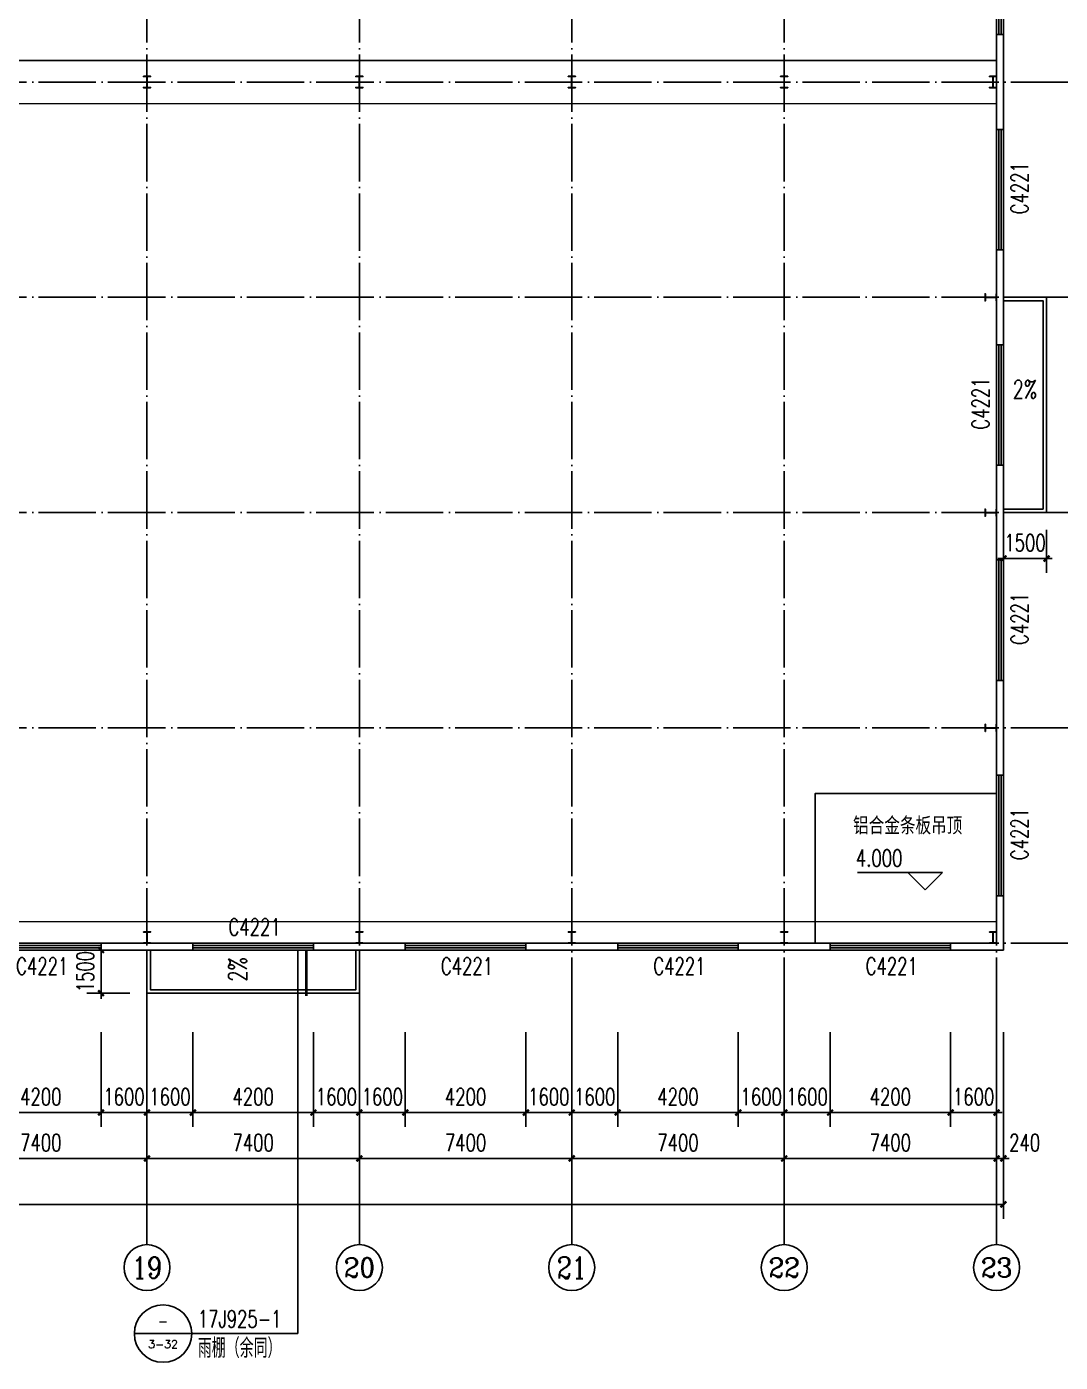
# Model space of a CAD drawing. Extents: x 13276711 to 13543385, y -848943 to -68012.
# Drawn here: x 13475394 to 13511405, y -428043 to -381516 of the extents above; entities that cross this region are included whole.
import ezdxf
from ezdxf.enums import TextEntityAlignment as Align

# ---------------------------------------------------------------- set-up
doc = ezdxf.new("R2010")
doc.units = 0
doc.header["$LTSCALE"] = 1000
doc.header["$MEASUREMENT"] = 0
doc.linetypes.add('DASH', pattern=[0.35, 0.25, -0.1])
doc.linetypes.add('DOTE', pattern=[2.42, 2, -0.2, 0.02, -0.2])
for name, color, linetype in [('AXIS', 3, 'Continuous'), ('AXIS_TEXT', 7, 'Continuous'), ('COLUMN', 2, 'Continuous'), ('DIM_ELEV', 3, 'Continuous'), ('DIM_IDEN', 3, 'Continuous'), ('DIM_SYMB', 3, 'Continuous'), ('DOTE', 1, 'DOTE'), ('PUB_DIM', 3, 'Continuous'), ('PUB_TEXT', 7, 'Continuous'), ('WALL-PARAPET', 6, 'Continuous'), ('WINDOW', 4, 'Continuous'), ('WINDOW_TEXT', 7, 'Continuous')]:
    doc.layers.add(name, color=color, linetype=linetype)
doc.styles.add('_TCH_AXIS', font='COMPLEX', dxfattribs={"bigfont": 'GBCBIG'})
doc.styles.add('_TCH_DIM', font='SIMPLEX', dxfattribs={"bigfont": 'GBCBIG'})
doc.styles.add('_TCH_DIM_T3', font='SIMPLEX', dxfattribs={"width": 0.705882, "bigfont": 'GBCBIG'})
doc.styles.add('_TCH_WINDOW', font='SIMPLEX', dxfattribs={"height": 3.5, "bigfont": 'GBCBIG'})
doc.styles.add('COMPLEX', font='COMPLEX')
doc.styles.add('TK-LG-B', font='', dxfattribs={"width": 0.75})
doc.styles.get('TK-LG-B').set_extended_font_data('SimSun')
doc.dimstyles.new('_TCH_ARCH&&200', dxfattribs={"dimtxt": 595, "dimasz": 200, "dimexe": 500, "dimexo": 600, "dimgap": 252.5, "dimtad": 1, "dimdec": 0, "dimzin": 0, "dimdsep": 46, "dimtxsty": '_TCH_DIM_T3', "dimblk": 'ARCHTICK', "dimcen": 0.09, "dimclrt": 7, "dimazin": 2, "dimtfac": 1, "dimtdec": 0, "dimtix": 1, "dimtmove": 2, "dimatfit": 3, "dimfxl": 0, "dimtolj": 1, "dimtzin": 0, "dimarcsym": 0})

# ---------------------------------------------------------------- blocks, each defined once
blk = doc.blocks.new('A$C797E1D2B')
at = {"layer": 'COLUMN'}
h = blk.add_hatch(color=256, dxfattribs=at)
h.paths.add_polyline_path([(125, 400), (250, 400), (250, 388), (130, 388), (130, 200), (125, 200)])
h.paths.add_polyline_path([(0, 400), (125, 400), (125, 200), (120, 200), (120, 388), (0, 388)])
h.paths.add_polyline_path([(0, 12), (120, 12), (120, 200), (125, 200), (125, 0), (0, 0)])
h.paths.add_polyline_path([(125, 200), (130, 200), (130, 12), (250, 12), (250, 0), (125, 0)])
blk.add_lwpolyline([(250, 0), (250, 12), (130, 12), (130, 388), (250, 388), (250, 400), (0, 400), (0, 388), (120, 388), (120, 12), (0, 12), (0, 0)], close=True, dxfattribs=at)
blk = doc.blocks.new('$TCHSYS$WIN2D')
for p, q in [((-0.5, 0.5), (0.5, 0.5)), ((-0.5, 0.5), (-0.5, -0.5)), ((0.5, 0.5), (0.5, -0.5)), ((0.5, 0.167), (-0.5, 0.167)), ((0.5, -0.167), (-0.5, -0.167)), ((-0.5, -0.5), (0.5, -0.5))]:
    blk.add_line(p, q)
blk = doc.blocks.new('_AXISO')
blk.add_circle((0, 0), 0.5)
at = {"layer": 'AXIS_TEXT', "style": 'COMPLEX', "width": 1.041667}
blk.add_attdef('A', text='', height=0.56, dxfattribs=at).set_placement((-0.25, -0.28), (0.25, -0.28), align=Align.FIT)
blk = doc.blocks.new('_ArchTick')
at = {"color": 0, "linetype": 'ByBlock', "const_width": 0.4}
blk.add_lwpolyline([(-0.5, -0.5), (0.5, 0.5)], dxfattribs=at)
blk = doc.blocks.new('*D172')
at = {"layer": 'AXIS', "color": 0, "lineweight": -2}
for p, q in [((13346145, -416543), (13346145, -423043)), ((13509425, -416543), (13509425, -423043)), ((13346145, -422543), (13509425, -422543))]:
    blk.add_line(p, q, dxfattribs=at)
at = {"layer": 'Defpoints', "color": 0}
for p in [(13346145, -415943), (13509425, -415943), (13509425, -422543)]:
    blk.add_point(p, dxfattribs=at)
at = {"layer": 'AXIS', "color": 0, "lineweight": -2, "xscale": 200, "yscale": 200, "zscale": 200, "rotation": 180}
blk.add_blockref('_ArchTick', (13346145, -422543), dxfattribs=at)
at = {"layer": 'AXIS', "color": 0, "lineweight": -2, "xscale": 200, "yscale": 200, "zscale": 200}
blk.add_blockref('_ArchTick', (13509425, -422543), dxfattribs=at)
at = {"layer": 'AXIS', "color": 7, "insert": (13427785, -421993), "char_height": 595, "attachment_point": 5, "style": '_TCH_DIM_T3'}
blk.add_mtext('\\A1;163280', dxfattribs=at)
blk = doc.blocks.new('*D191')
at = {"layer": 'AXIS', "color": 0, "lineweight": -2}
for p, q in [((13472185, -416543), (13472185, -421443)), ((13479585, -416543), (13479585, -421443)), ((13472185, -420943), (13479585, -420943))]:
    blk.add_line(p, q, dxfattribs=at)
at = {"layer": 'Defpoints', "color": 0}
for p in [(13472185, -415943), (13479585, -415943), (13479585, -420943)]:
    blk.add_point(p, dxfattribs=at)
at = {"layer": 'AXIS', "color": 0, "lineweight": -2, "xscale": 200, "yscale": 200, "zscale": 200, "rotation": 180}
blk.add_blockref('_ArchTick', (13472185, -420943), dxfattribs=at)
at = {"layer": 'AXIS', "color": 0, "lineweight": -2, "xscale": 200, "yscale": 200, "zscale": 200}
blk.add_blockref('_ArchTick', (13479585, -420943), dxfattribs=at)
at = {"layer": 'AXIS', "color": 7, "insert": (13475885, -420393), "char_height": 595, "attachment_point": 5, "style": '_TCH_DIM_T3'}
blk.add_mtext('\\A1;7400', dxfattribs=at)
blk = doc.blocks.new('*D192')
at = {"layer": 'AXIS', "color": 0, "lineweight": -2}
for p, q in [((13479585, -416543), (13479585, -421443)), ((13486985, -416543), (13486985, -421443)), ((13479585, -420943), (13486985, -420943))]:
    blk.add_line(p, q, dxfattribs=at)
at = {"layer": 'Defpoints', "color": 0}
for p in [(13479585, -415943), (13486985, -415943), (13486985, -420943)]:
    blk.add_point(p, dxfattribs=at)
at = {"layer": 'AXIS', "color": 0, "lineweight": -2, "xscale": 200, "yscale": 200, "zscale": 200, "rotation": 180}
blk.add_blockref('_ArchTick', (13479585, -420943), dxfattribs=at)
at = {"layer": 'AXIS', "color": 0, "lineweight": -2, "xscale": 200, "yscale": 200, "zscale": 200}
blk.add_blockref('_ArchTick', (13486985, -420943), dxfattribs=at)
at = {"layer": 'AXIS', "color": 7, "insert": (13483285, -420393), "char_height": 595, "attachment_point": 5, "style": '_TCH_DIM_T3'}
blk.add_mtext('\\A1;7400', dxfattribs=at)
blk = doc.blocks.new('*D193')
at = {"layer": 'AXIS', "color": 0, "lineweight": -2}
for p, q in [((13486985, -416543), (13486985, -421443)), ((13494385, -416543), (13494385, -421443)), ((13486985, -420943), (13494385, -420943))]:
    blk.add_line(p, q, dxfattribs=at)
at = {"layer": 'Defpoints', "color": 0}
for p in [(13486985, -415943), (13494385, -415943), (13494385, -420943)]:
    blk.add_point(p, dxfattribs=at)
at = {"layer": 'AXIS', "color": 0, "lineweight": -2, "xscale": 200, "yscale": 200, "zscale": 200, "rotation": 180}
blk.add_blockref('_ArchTick', (13486985, -420943), dxfattribs=at)
at = {"layer": 'AXIS', "color": 0, "lineweight": -2, "xscale": 200, "yscale": 200, "zscale": 200}
blk.add_blockref('_ArchTick', (13494385, -420943), dxfattribs=at)
at = {"layer": 'AXIS', "color": 7, "insert": (13490685, -420393), "char_height": 595, "attachment_point": 5, "style": '_TCH_DIM_T3'}
blk.add_mtext('\\A1;7400', dxfattribs=at)
blk = doc.blocks.new('*D194')
at = {"layer": 'AXIS', "color": 0, "lineweight": -2}
for p, q in [((13494385, -416543), (13494385, -421443)), ((13501785, -416543), (13501785, -421443)), ((13494385, -420943), (13501785, -420943))]:
    blk.add_line(p, q, dxfattribs=at)
at = {"layer": 'Defpoints', "color": 0}
for p in [(13494385, -415943), (13501785, -415943), (13501785, -420943)]:
    blk.add_point(p, dxfattribs=at)
at = {"layer": 'AXIS', "color": 0, "lineweight": -2, "xscale": 200, "yscale": 200, "zscale": 200, "rotation": 180}
blk.add_blockref('_ArchTick', (13494385, -420943), dxfattribs=at)
at = {"layer": 'AXIS', "color": 0, "lineweight": -2, "xscale": 200, "yscale": 200, "zscale": 200}
blk.add_blockref('_ArchTick', (13501785, -420943), dxfattribs=at)
at = {"layer": 'AXIS', "color": 7, "insert": (13498085, -420393), "char_height": 595, "attachment_point": 5, "style": '_TCH_DIM_T3'}
blk.add_mtext('\\A1;7400', dxfattribs=at)
blk = doc.blocks.new('*D195')
at = {"layer": 'AXIS', "color": 0, "lineweight": -2}
for p, q in [((13501785, -416543), (13501785, -421443)), ((13509185, -416543), (13509185, -421443)), ((13501785, -420943), (13509185, -420943))]:
    blk.add_line(p, q, dxfattribs=at)
at = {"layer": 'Defpoints', "color": 0}
for p in [(13501785, -415943), (13509185, -415943), (13509185, -420943)]:
    blk.add_point(p, dxfattribs=at)
at = {"layer": 'AXIS', "color": 0, "lineweight": -2, "xscale": 200, "yscale": 200, "zscale": 200, "rotation": 180}
blk.add_blockref('_ArchTick', (13501785, -420943), dxfattribs=at)
at = {"layer": 'AXIS', "color": 0, "lineweight": -2, "xscale": 200, "yscale": 200, "zscale": 200}
blk.add_blockref('_ArchTick', (13509185, -420943), dxfattribs=at)
at = {"layer": 'AXIS', "color": 7, "insert": (13505485, -420393), "char_height": 595, "attachment_point": 5, "style": '_TCH_DIM_T3'}
blk.add_mtext('\\A1;7400', dxfattribs=at)
blk = doc.blocks.new('*D196')
at = {"layer": 'AXIS', "color": 0, "lineweight": -2}
for p, q in [((13509185, -416543), (13509185, -421443)), ((13509425, -416543), (13509425, -421443)), ((13509185, -420943), (13508985, -420943)), ((13509185, -420943), (13509425, -420943)), ((13509425, -420943), (13509625, -420943))]:
    blk.add_line(p, q, dxfattribs=at)
at = {"layer": 'Defpoints', "color": 0}
for p in [(13509185, -415943), (13509425, -415943), (13509425, -420943)]:
    blk.add_point(p, dxfattribs=at)
at = {"layer": 'AXIS', "color": 0, "lineweight": -2, "xscale": 200, "yscale": 200, "zscale": 200}
blk.add_blockref('_ArchTick', (13509185, -420943), dxfattribs=at)
at = {"layer": 'AXIS', "color": 0, "lineweight": -2, "xscale": 200, "yscale": 200, "zscale": 200, "rotation": 180}
blk.add_blockref('_ArchTick', (13509425, -420943), dxfattribs=at)
at = {"layer": 'AXIS', "color": 7, "insert": (13510165, -420393), "char_height": 595, "attachment_point": 5, "style": '_TCH_DIM_T3'}
blk.add_mtext('\\A1;240', dxfattribs=at)
blk = doc.blocks.new('*D556')
at = {"layer": 'Defpoints', "color": 0}
for p in [(13473785, -415943), (13477985, -415943), (13477985, -419343)]:
    blk.add_point(p, dxfattribs=at)
at = {"layer": 'PUB_DIM', "color": 0, "lineweight": -2}
for p, q in [((13473785, -416543), (13473785, -419843)), ((13477985, -416543), (13477985, -419843)), ((13473785, -419343), (13477985, -419343))]:
    blk.add_line(p, q, dxfattribs=at)
at = {"layer": 'PUB_DIM', "color": 0, "lineweight": -2, "xscale": 200, "yscale": 200, "zscale": 200, "rotation": 180}
blk.add_blockref('_ArchTick', (13473785, -419343), dxfattribs=at)
at = {"layer": 'PUB_DIM', "color": 0, "lineweight": -2, "xscale": 200, "yscale": 200, "zscale": 200}
blk.add_blockref('_ArchTick', (13477985, -419343), dxfattribs=at)
at = {"layer": 'PUB_DIM', "color": 7, "insert": (13475885, -418793), "char_height": 595, "attachment_point": 5, "style": '_TCH_DIM_T3'}
blk.add_mtext('\\A1;4200', dxfattribs=at)
blk = doc.blocks.new('*D557')
at = {"layer": 'Defpoints', "color": 0}
for p in [(13477985, -415943), (13479585, -415943), (13479585, -419343)]:
    blk.add_point(p, dxfattribs=at)
at = {"layer": 'PUB_DIM', "color": 0, "lineweight": -2}
for p, q in [((13477985, -416543), (13477985, -419843)), ((13479585, -416543), (13479585, -419843)), ((13477985, -419343), (13477785, -419343)), ((13477985, -419343), (13479585, -419343)), ((13479585, -419343), (13479785, -419343))]:
    blk.add_line(p, q, dxfattribs=at)
at = {"layer": 'PUB_DIM', "color": 0, "lineweight": -2, "xscale": 200, "yscale": 200, "zscale": 200}
blk.add_blockref('_ArchTick', (13477985, -419343), dxfattribs=at)
at = {"layer": 'PUB_DIM', "color": 0, "lineweight": -2, "xscale": 200, "yscale": 200, "zscale": 200, "rotation": 180}
blk.add_blockref('_ArchTick', (13479585, -419343), dxfattribs=at)
at = {"layer": 'PUB_DIM', "color": 7, "insert": (13478785, -418793), "char_height": 595, "attachment_point": 5, "style": '_TCH_DIM_T3'}
blk.add_mtext('\\A1;1600', dxfattribs=at)
blk = doc.blocks.new('*D558')
at = {"layer": 'Defpoints', "color": 0}
for p in [(13479585, -415943), (13481185, -415943), (13481185, -419343)]:
    blk.add_point(p, dxfattribs=at)
at = {"layer": 'PUB_DIM', "color": 0, "lineweight": -2}
for p, q in [((13479585, -416543), (13479585, -419843)), ((13481185, -416543), (13481185, -419843)), ((13479585, -419343), (13479385, -419343)), ((13479585, -419343), (13481185, -419343)), ((13481185, -419343), (13481385, -419343))]:
    blk.add_line(p, q, dxfattribs=at)
at = {"layer": 'PUB_DIM', "color": 0, "lineweight": -2, "xscale": 200, "yscale": 200, "zscale": 200}
blk.add_blockref('_ArchTick', (13479585, -419343), dxfattribs=at)
at = {"layer": 'PUB_DIM', "color": 0, "lineweight": -2, "xscale": 200, "yscale": 200, "zscale": 200, "rotation": 180}
blk.add_blockref('_ArchTick', (13481185, -419343), dxfattribs=at)
at = {"layer": 'PUB_DIM', "color": 7, "insert": (13480385, -418793), "char_height": 595, "attachment_point": 5, "style": '_TCH_DIM_T3'}
blk.add_mtext('\\A1;1600', dxfattribs=at)
blk = doc.blocks.new('*D559')
at = {"layer": 'Defpoints', "color": 0}
for p in [(13481185, -415943), (13485385, -415943), (13485385, -419343)]:
    blk.add_point(p, dxfattribs=at)
at = {"layer": 'PUB_DIM', "color": 0, "lineweight": -2}
for p, q in [((13481185, -416543), (13481185, -419843)), ((13485385, -416543), (13485385, -419843)), ((13481185, -419343), (13485385, -419343))]:
    blk.add_line(p, q, dxfattribs=at)
at = {"layer": 'PUB_DIM', "color": 0, "lineweight": -2, "xscale": 200, "yscale": 200, "zscale": 200, "rotation": 180}
blk.add_blockref('_ArchTick', (13481185, -419343), dxfattribs=at)
at = {"layer": 'PUB_DIM', "color": 0, "lineweight": -2, "xscale": 200, "yscale": 200, "zscale": 200}
blk.add_blockref('_ArchTick', (13485385, -419343), dxfattribs=at)
at = {"layer": 'PUB_DIM', "color": 7, "insert": (13483285, -418793), "char_height": 595, "attachment_point": 5, "style": '_TCH_DIM_T3'}
blk.add_mtext('\\A1;4200', dxfattribs=at)
blk = doc.blocks.new('*D560')
at = {"layer": 'Defpoints', "color": 0}
for p in [(13485385, -415943), (13486985, -415943), (13486985, -419343)]:
    blk.add_point(p, dxfattribs=at)
at = {"layer": 'PUB_DIM', "color": 0, "lineweight": -2}
for p, q in [((13485385, -416543), (13485385, -419843)), ((13486985, -416543), (13486985, -419843)), ((13485385, -419343), (13485185, -419343)), ((13485385, -419343), (13486985, -419343)), ((13486985, -419343), (13487185, -419343))]:
    blk.add_line(p, q, dxfattribs=at)
at = {"layer": 'PUB_DIM', "color": 0, "lineweight": -2, "xscale": 200, "yscale": 200, "zscale": 200}
blk.add_blockref('_ArchTick', (13485385, -419343), dxfattribs=at)
at = {"layer": 'PUB_DIM', "color": 0, "lineweight": -2, "xscale": 200, "yscale": 200, "zscale": 200, "rotation": 180}
blk.add_blockref('_ArchTick', (13486985, -419343), dxfattribs=at)
at = {"layer": 'PUB_DIM', "color": 7, "insert": (13486185, -418793), "char_height": 595, "attachment_point": 5, "style": '_TCH_DIM_T3'}
blk.add_mtext('\\A1;1600', dxfattribs=at)
blk = doc.blocks.new('*D561')
at = {"layer": 'Defpoints', "color": 0}
for p in [(13486985, -415943), (13488585, -415943), (13488585, -419343)]:
    blk.add_point(p, dxfattribs=at)
at = {"layer": 'PUB_DIM', "color": 0, "lineweight": -2}
for p, q in [((13486985, -416543), (13486985, -419843)), ((13488585, -416543), (13488585, -419843)), ((13486985, -419343), (13486785, -419343)), ((13486985, -419343), (13488585, -419343)), ((13488585, -419343), (13488785, -419343))]:
    blk.add_line(p, q, dxfattribs=at)
at = {"layer": 'PUB_DIM', "color": 0, "lineweight": -2, "xscale": 200, "yscale": 200, "zscale": 200}
blk.add_blockref('_ArchTick', (13486985, -419343), dxfattribs=at)
at = {"layer": 'PUB_DIM', "color": 0, "lineweight": -2, "xscale": 200, "yscale": 200, "zscale": 200, "rotation": 180}
blk.add_blockref('_ArchTick', (13488585, -419343), dxfattribs=at)
at = {"layer": 'PUB_DIM', "color": 7, "insert": (13487785, -418793), "char_height": 595, "attachment_point": 5, "style": '_TCH_DIM_T3'}
blk.add_mtext('\\A1;1600', dxfattribs=at)
blk = doc.blocks.new('*D562')
at = {"layer": 'Defpoints', "color": 0}
for p in [(13488585, -415943), (13492785, -415943), (13492785, -419343)]:
    blk.add_point(p, dxfattribs=at)
at = {"layer": 'PUB_DIM', "color": 0, "lineweight": -2}
for p, q in [((13488585, -416543), (13488585, -419843)), ((13492785, -416543), (13492785, -419843)), ((13488585, -419343), (13492785, -419343))]:
    blk.add_line(p, q, dxfattribs=at)
at = {"layer": 'PUB_DIM', "color": 0, "lineweight": -2, "xscale": 200, "yscale": 200, "zscale": 200, "rotation": 180}
blk.add_blockref('_ArchTick', (13488585, -419343), dxfattribs=at)
at = {"layer": 'PUB_DIM', "color": 0, "lineweight": -2, "xscale": 200, "yscale": 200, "zscale": 200}
blk.add_blockref('_ArchTick', (13492785, -419343), dxfattribs=at)
at = {"layer": 'PUB_DIM', "color": 7, "insert": (13490685, -418793), "char_height": 595, "attachment_point": 5, "style": '_TCH_DIM_T3'}
blk.add_mtext('\\A1;4200', dxfattribs=at)
blk = doc.blocks.new('*D563')
at = {"layer": 'Defpoints', "color": 0}
for p in [(13492785, -415943), (13494385, -415943), (13494385, -419343)]:
    blk.add_point(p, dxfattribs=at)
at = {"layer": 'PUB_DIM', "color": 0, "lineweight": -2}
for p, q in [((13492785, -416543), (13492785, -419843)), ((13494385, -416543), (13494385, -419843)), ((13492785, -419343), (13492585, -419343)), ((13492785, -419343), (13494385, -419343)), ((13494385, -419343), (13494585, -419343))]:
    blk.add_line(p, q, dxfattribs=at)
at = {"layer": 'PUB_DIM', "color": 0, "lineweight": -2, "xscale": 200, "yscale": 200, "zscale": 200}
blk.add_blockref('_ArchTick', (13492785, -419343), dxfattribs=at)
at = {"layer": 'PUB_DIM', "color": 0, "lineweight": -2, "xscale": 200, "yscale": 200, "zscale": 200, "rotation": 180}
blk.add_blockref('_ArchTick', (13494385, -419343), dxfattribs=at)
at = {"layer": 'PUB_DIM', "color": 7, "insert": (13493585, -418793), "char_height": 595, "attachment_point": 5, "style": '_TCH_DIM_T3'}
blk.add_mtext('\\A1;1600', dxfattribs=at)
blk = doc.blocks.new('*D564')
at = {"layer": 'Defpoints', "color": 0}
for p in [(13494385, -415943), (13495985, -415943), (13495985, -419343)]:
    blk.add_point(p, dxfattribs=at)
at = {"layer": 'PUB_DIM', "color": 0, "lineweight": -2}
for p, q in [((13494385, -416543), (13494385, -419843)), ((13495985, -416543), (13495985, -419843)), ((13494385, -419343), (13494185, -419343)), ((13494385, -419343), (13495985, -419343)), ((13495985, -419343), (13496185, -419343))]:
    blk.add_line(p, q, dxfattribs=at)
at = {"layer": 'PUB_DIM', "color": 0, "lineweight": -2, "xscale": 200, "yscale": 200, "zscale": 200}
blk.add_blockref('_ArchTick', (13494385, -419343), dxfattribs=at)
at = {"layer": 'PUB_DIM', "color": 0, "lineweight": -2, "xscale": 200, "yscale": 200, "zscale": 200, "rotation": 180}
blk.add_blockref('_ArchTick', (13495985, -419343), dxfattribs=at)
at = {"layer": 'PUB_DIM', "color": 7, "insert": (13495185, -418793), "char_height": 595, "attachment_point": 5, "style": '_TCH_DIM_T3'}
blk.add_mtext('\\A1;1600', dxfattribs=at)
blk = doc.blocks.new('*D565')
at = {"layer": 'Defpoints', "color": 0}
for p in [(13495985, -415943), (13500185, -415943), (13500185, -419343)]:
    blk.add_point(p, dxfattribs=at)
at = {"layer": 'PUB_DIM', "color": 0, "lineweight": -2}
for p, q in [((13495985, -416543), (13495985, -419843)), ((13500185, -416543), (13500185, -419843)), ((13495985, -419343), (13500185, -419343))]:
    blk.add_line(p, q, dxfattribs=at)
at = {"layer": 'PUB_DIM', "color": 0, "lineweight": -2, "xscale": 200, "yscale": 200, "zscale": 200, "rotation": 180}
blk.add_blockref('_ArchTick', (13495985, -419343), dxfattribs=at)
at = {"layer": 'PUB_DIM', "color": 0, "lineweight": -2, "xscale": 200, "yscale": 200, "zscale": 200}
blk.add_blockref('_ArchTick', (13500185, -419343), dxfattribs=at)
at = {"layer": 'PUB_DIM', "color": 7, "insert": (13498085, -418793), "char_height": 595, "attachment_point": 5, "style": '_TCH_DIM_T3'}
blk.add_mtext('\\A1;4200', dxfattribs=at)
blk = doc.blocks.new('*D566')
at = {"layer": 'Defpoints', "color": 0}
for p in [(13500185, -415943), (13501785, -415943), (13501785, -419343)]:
    blk.add_point(p, dxfattribs=at)
at = {"layer": 'PUB_DIM', "color": 0, "lineweight": -2}
for p, q in [((13500185, -416543), (13500185, -419843)), ((13501785, -416543), (13501785, -419843)), ((13500185, -419343), (13499985, -419343)), ((13500185, -419343), (13501785, -419343)), ((13501785, -419343), (13501985, -419343))]:
    blk.add_line(p, q, dxfattribs=at)
at = {"layer": 'PUB_DIM', "color": 0, "lineweight": -2, "xscale": 200, "yscale": 200, "zscale": 200}
blk.add_blockref('_ArchTick', (13500185, -419343), dxfattribs=at)
at = {"layer": 'PUB_DIM', "color": 0, "lineweight": -2, "xscale": 200, "yscale": 200, "zscale": 200, "rotation": 180}
blk.add_blockref('_ArchTick', (13501785, -419343), dxfattribs=at)
at = {"layer": 'PUB_DIM', "color": 7, "insert": (13500985, -418793), "char_height": 595, "attachment_point": 5, "style": '_TCH_DIM_T3'}
blk.add_mtext('\\A1;1600', dxfattribs=at)
blk = doc.blocks.new('*D567')
at = {"layer": 'Defpoints', "color": 0}
for p in [(13501785, -415943), (13503385, -415943), (13503385, -419343)]:
    blk.add_point(p, dxfattribs=at)
at = {"layer": 'PUB_DIM', "color": 0, "lineweight": -2}
for p, q in [((13501785, -416543), (13501785, -419843)), ((13503385, -416543), (13503385, -419843)), ((13501785, -419343), (13501585, -419343)), ((13501785, -419343), (13503385, -419343)), ((13503385, -419343), (13503585, -419343))]:
    blk.add_line(p, q, dxfattribs=at)
at = {"layer": 'PUB_DIM', "color": 0, "lineweight": -2, "xscale": 200, "yscale": 200, "zscale": 200}
blk.add_blockref('_ArchTick', (13501785, -419343), dxfattribs=at)
at = {"layer": 'PUB_DIM', "color": 0, "lineweight": -2, "xscale": 200, "yscale": 200, "zscale": 200, "rotation": 180}
blk.add_blockref('_ArchTick', (13503385, -419343), dxfattribs=at)
at = {"layer": 'PUB_DIM', "color": 7, "insert": (13502585, -418793), "char_height": 595, "attachment_point": 5, "style": '_TCH_DIM_T3'}
blk.add_mtext('\\A1;1600', dxfattribs=at)
blk = doc.blocks.new('*D568')
at = {"layer": 'Defpoints', "color": 0}
for p in [(13503385, -415943), (13507585, -415943), (13507585, -419343)]:
    blk.add_point(p, dxfattribs=at)
at = {"layer": 'PUB_DIM', "color": 0, "lineweight": -2}
for p, q in [((13503385, -416543), (13503385, -419843)), ((13507585, -416543), (13507585, -419843)), ((13503385, -419343), (13507585, -419343))]:
    blk.add_line(p, q, dxfattribs=at)
at = {"layer": 'PUB_DIM', "color": 0, "lineweight": -2, "xscale": 200, "yscale": 200, "zscale": 200, "rotation": 180}
blk.add_blockref('_ArchTick', (13503385, -419343), dxfattribs=at)
at = {"layer": 'PUB_DIM', "color": 0, "lineweight": -2, "xscale": 200, "yscale": 200, "zscale": 200}
blk.add_blockref('_ArchTick', (13507585, -419343), dxfattribs=at)
at = {"layer": 'PUB_DIM', "color": 7, "insert": (13505485, -418793), "char_height": 595, "attachment_point": 5, "style": '_TCH_DIM_T3'}
blk.add_mtext('\\A1;4200', dxfattribs=at)
blk = doc.blocks.new('*D569')
at = {"layer": 'Defpoints', "color": 0}
for p in [(13507585, -415943), (13509185, -415943), (13509185, -419343)]:
    blk.add_point(p, dxfattribs=at)
at = {"layer": 'PUB_DIM', "color": 0, "lineweight": -2}
for p, q in [((13507585, -416543), (13507585, -419843)), ((13509185, -416543), (13509185, -419843)), ((13507585, -419343), (13507385, -419343)), ((13507585, -419343), (13509185, -419343)), ((13509185, -419343), (13509385, -419343))]:
    blk.add_line(p, q, dxfattribs=at)
at = {"layer": 'PUB_DIM', "color": 0, "lineweight": -2, "xscale": 200, "yscale": 200, "zscale": 200}
blk.add_blockref('_ArchTick', (13507585, -419343), dxfattribs=at)
at = {"layer": 'PUB_DIM', "color": 0, "lineweight": -2, "xscale": 200, "yscale": 200, "zscale": 200, "rotation": 180}
blk.add_blockref('_ArchTick', (13509185, -419343), dxfattribs=at)
at = {"layer": 'PUB_DIM', "color": 7, "insert": (13508385, -418793), "char_height": 595, "attachment_point": 5, "style": '_TCH_DIM_T3'}
blk.add_mtext('\\A1;1600', dxfattribs=at)
blk = doc.blocks.new('*D696')
at = {"layer": 'Defpoints', "color": 0}
for p in [(13477985, -413683), (13479585, -413683), (13479585, -415183)]:
    blk.add_point(p, dxfattribs=at)
at = {"layer": 'PUB_DIM', "color": 0, "lineweight": -2}
for p, q in [((13477985, -413683), (13477985, -413483)), ((13478985, -413683), (13477485, -413683)), ((13477985, -415183), (13477985, -413683)), ((13478985, -415183), (13477485, -415183)), ((13477985, -415183), (13477985, -415383))]:
    blk.add_line(p, q, dxfattribs=at)
at = {"layer": 'PUB_DIM', "color": 0, "lineweight": -2, "xscale": 200, "yscale": 200, "zscale": 200}
for p, rotation in [((13477985, -413683), 270), ((13477985, -415183), 90)]:
    blk.add_blockref('_ArchTick', p, dxfattribs=dict(at, rotation=rotation))
at = {"layer": 'PUB_DIM', "color": 7, "insert": (13477435, -414433), "char_height": 595, "attachment_point": 5, "rotation": 90, "style": '_TCH_DIM_T3'}
blk.add_mtext('\\A1;1500', dxfattribs=at)
blk = doc.blocks.new('*D703')
at = {"layer": 'Defpoints', "color": 0}
for p in [(13509425, -398443), (13510925, -398443), (13510925, -400043)]:
    blk.add_point(p, dxfattribs=at)
at = {"layer": 'PUB_DIM', "color": 0, "lineweight": -2}
for p, q in [((13509425, -399043), (13509425, -400543)), ((13510925, -399043), (13510925, -400543)), ((13509425, -400043), (13509225, -400043)), ((13509425, -400043), (13510925, -400043)), ((13510925, -400043), (13511125, -400043))]:
    blk.add_line(p, q, dxfattribs=at)
at = {"layer": 'PUB_DIM', "color": 0, "lineweight": -2, "xscale": 200, "yscale": 200, "zscale": 200}
blk.add_blockref('_ArchTick', (13509425, -400043), dxfattribs=at)
at = {"layer": 'PUB_DIM', "color": 0, "lineweight": -2, "xscale": 200, "yscale": 200, "zscale": 200, "rotation": 180}
blk.add_blockref('_ArchTick', (13510925, -400043), dxfattribs=at)
at = {"layer": 'PUB_DIM', "color": 7, "insert": (13510175, -399493), "char_height": 595, "attachment_point": 5, "style": '_TCH_DIM_T3'}
blk.add_mtext('\\A1;1500', dxfattribs=at)

msp = doc.modelspace()

# ---------------------------------------------------------------- linework, layer by layer
at = {"linetype": 'DASH', "ltscale": 5, "const_width": 50}
for points in [[(13509184.8, -382693.1), (13346384.8, -382693.1)], [(13509184.8, -384193.1), (13346384.8, -384193.1)], [(13509184.8, -412693.1), (13346384.8, -412693.1)]]:
    msp.add_lwpolyline(points, dxfattribs=at)
at = {"ltscale": 0.5}
for points in [[(13509424.8, -398443.1), (13510924.8, -398443.1), (13510924.8, -390943.1), (13509424.8, -390943.1)], [(13509424.8, -398323.1), (13510804.8, -398323.1), (13510804.8, -391063.1), (13509424.8, -391063.1)], [(13509184.8, -408223.1), (13502864.8, -408223.1), (13502864.8, -413443.1)], [(13479584.8, -413683.1), (13479584.8, -415183.1), (13486984.8, -415183.1), (13486984.8, -413683.1)], [(13479704.8, -413683.1), (13479704.8, -415063.1), (13486864.8, -415063.1), (13486864.8, -413683.1)]]:
    msp.add_lwpolyline(points, dxfattribs=at)
at = {"layer": 'AXIS'}
for p, q in [((13479584.8, -415943.1), (13479584.8, -423943.1)), ((13486984.8, -415943.1), (13486984.8, -423943.1)), ((13494384.8, -415943.1), (13494384.8, -423943.1)), ((13501784.8, -415943.1), (13501784.8, -423943.1)), ((13509184.8, -415943.1), (13509184.8, -423943.1))]:
    msp.add_line(p, q, dxfattribs=at)
at = {"layer": 'DIM_ELEV'}
for p, q in [((13507296.9, -410985.5), (13504344.9, -410985.5)), ((13506696.9, -411585.5), (13506096.9, -410985.5)), ((13506696.9, -411585.5), (13507296.9, -410985.5))]:
    msp.add_line(p, q, dxfattribs=at)
at = {"layer": 'DIM_IDEN'}
for p, q in [((13484835.3, -413683.1), (13484835.3, -427043.1)), ((13481145.9, -427043.1), (13479145.9, -427043.1)), ((13484835.3, -427043.1), (13481145.9, -427043.1))]:
    msp.add_line(p, q, dxfattribs=at)
at = {"layer": 'DIM_IDEN', "const_width": 100}
msp.add_lwpolyline([(13485135.3, -413683.1), (13485135.3, -415283.1)], dxfattribs=at)
at = {"layer": 'DIM_IDEN'}
msp.add_circle((13480145.9, -427043.1), 1000, dxfattribs=at)
at = {"layer": 'DIM_SYMB'}
for points in [[(13509604.8, -394693.1, 0, 0, 0), (13510254.8, -394693.1, 120, 0, 0), (13510704.8, -394693.1, 0, 0, 0)], [(13483284.8, -413823.1, 0, 0, 0), (13483284.8, -414473.1, 120, 0, 0), (13483284.8, -414923.1, 0, 0, 0)]]:
    msp.add_lwpolyline(points, format="xyseb", dxfattribs=at)
at = {"layer": 'DOTE'}
for p, q in [((13479584.8, -415943.1), (13479584.8, -350943.1)), ((13486984.8, -415943.1), (13486984.8, -350943.1)), ((13494384.8, -415943.1), (13494384.8, -350943.1)), ((13501784.8, -415943.1), (13501784.8, -350943.1)), ((13509184.8, -415943.1), (13509184.8, -350943.1)), ((13511684.8, -383443.1), (13343884.8, -383443.1)), ((13511684.8, -390943.1), (13343884.8, -390943.1)), ((13511684.8, -398443.1), (13343884.8, -398443.1)), ((13511684.8, -405943.1), (13343884.8, -405943.1)), ((13511684.8, -413443.1), (13343884.8, -413443.1))]:
    msp.add_line(p, q, dxfattribs=at)
at = {"layer": 'WALL-PARAPET'}
for p, q in [((13509424.8, -381793.1), (13509184.8, -381793.1)), ((13509184.8, -381793.1), (13509184.8, -385093.1)), ((13509424.8, -385093.1), (13509424.8, -381793.1)), ((13509184.8, -385093.1), (13509424.8, -385093.1)), ((13509424.8, -389293.1), (13509184.8, -389293.1)), ((13509184.8, -389293.1), (13509184.8, -392593.1)), ((13509424.8, -392593.1), (13509424.8, -389293.1)), ((13509184.8, -392593.1), (13509424.8, -392593.1)), ((13509424.8, -396793.1), (13509184.8, -396793.1)), ((13509184.8, -396793.1), (13509184.8, -400093.1)), ((13509424.8, -400093.1), (13509424.8, -396793.1)), ((13509184.8, -400093.1), (13509424.8, -400093.1)), ((13509424.8, -404293.1), (13509184.8, -404293.1)), ((13509184.8, -404293.1), (13509184.8, -407593.1)), ((13509424.8, -407593.1), (13509424.8, -404293.1)), ((13509184.8, -407593.1), (13509424.8, -407593.1)), ((13509424.8, -411793.1), (13509184.8, -411793.1)), ((13509184.8, -411793.1), (13509184.8, -413443.1)), ((13509424.8, -413683.1), (13509424.8, -411793.1)), ((13481184.8, -413443.1), (13477984.8, -413443.1)), ((13477984.8, -413443.1), (13477984.8, -413683.1)), ((13481184.8, -413683.1), (13481184.8, -413443.1)), ((13488584.8, -413443.1), (13485384.8, -413443.1)), ((13485384.8, -413443.1), (13485384.8, -413683.1)), ((13488584.8, -413683.1), (13488584.8, -413443.1)), ((13495984.8, -413443.1), (13492784.8, -413443.1)), ((13492784.8, -413443.1), (13492784.8, -413683.1)), ((13495984.8, -413683.1), (13495984.8, -413443.1)), ((13503384.8, -413443.1), (13500184.8, -413443.1)), ((13500184.8, -413443.1), (13500184.8, -413683.1)), ((13503384.8, -413683.1), (13503384.8, -413443.1)), ((13509184.8, -413443.1), (13507584.8, -413443.1)), ((13507584.8, -413443.1), (13507584.8, -413683.1)), ((13477984.8, -413683.1), (13481184.8, -413683.1)), ((13485384.8, -413683.1), (13488584.8, -413683.1)), ((13492784.8, -413683.1), (13495984.8, -413683.1)), ((13500184.8, -413683.1), (13503384.8, -413683.1)), ((13507584.8, -413683.1), (13509424.8, -413683.1))]:
    msp.add_line(p, q, dxfattribs=at)

# ---------------------------------------------------------------- block references
for p, rotation in [((13479709.9, -383243.1), 180), ((13487109.9, -383243.1), 180), ((13494509.9, -383243.1), 180), ((13501909.9, -383243.1), 180), ((13509184.8, -383243.1), 180), ((13509184.8, -391068.1), 89.99999999999999), ((13509184.8, -398568.1), 89.99999999999999), ((13509184.8, -406068.1), 89.99999999999999), ((13479709.9, -413043.1), 180), ((13487109.9, -413043.1), 180), ((13494509.9, -413043.1), 180), ((13501909.9, -413043.1), 180), ((13509184.8, -413043.1), 180)]:
    msp.add_blockref('A$C797E1D2B', p, dxfattribs=dict(rotation=rotation))
at = {"layer": 'AXIS'}
ref = msp.add_blockref('_AXISO', (13479584.8, -424743.1), dxfattribs=dict(at, xscale=1600, yscale=1600, zscale=1600))
ref.add_attrib('A', '19', dxfattribs={"layer": 'AXIS_TEXT', "ltscale": 0.5, "height": 750.73, "style": '_TCH_AXIS'}).set_placement((13479066.5, -425118.4), (13480103.2, -425118.4), align=Align.FIT)
ref = msp.add_blockref('_AXISO', (13486984.8, -424743.1), dxfattribs=dict(at, xscale=1600, yscale=1600, zscale=1600))
ref.add_attrib('A', '20', dxfattribs={"layer": 'AXIS_TEXT', "ltscale": 0.5, "height": 672.63, "style": '_TCH_AXIS'}).set_placement((13486440.3, -425079.4), (13487529.4, -425079.4), align=Align.FIT)
ref = msp.add_blockref('_AXISO', (13494384.8, -424743.1), dxfattribs=dict(at, xscale=1600, yscale=1600, zscale=1600))
ref.add_attrib('A', '21', dxfattribs={"layer": 'AXIS_TEXT', "ltscale": 0.5, "height": 750.73, "style": '_TCH_AXIS'}).set_placement((13493866.5, -425118.4), (13494903.2, -425118.4), align=Align.FIT)
ref = msp.add_blockref('_AXISO', (13501784.8, -424743.1), dxfattribs=dict(at, xscale=1600, yscale=1600, zscale=1600))
ref.add_attrib('A', '22', dxfattribs={"layer": 'AXIS_TEXT', "ltscale": 0.5, "height": 672.63, "style": '_TCH_AXIS'}).set_placement((13501240.3, -425079.4), (13502329.4, -425079.4), align=Align.FIT)
ref = msp.add_blockref('_AXISO', (13509184.8, -424743.1), dxfattribs=dict(at, xscale=1600, yscale=1600, zscale=1600))
ref.add_attrib('A', '23', dxfattribs={"layer": 'AXIS_TEXT', "ltscale": 0.5, "height": 672.63, "style": '_TCH_AXIS'}).set_placement((13508640.3, -425079.4), (13509729.4, -425079.4), align=Align.FIT)
at = {"layer": 'WINDOW'}
ref = msp.add_blockref('$TCHSYS$WIN2D', (13509304.8, -379693.1), dxfattribs=dict(at, xscale=4200, yscale=240, zscale=4200, rotation=90))
ref.add_attrib('A', 'C4221', (13510282.1, -380553.1), dxfattribs={"layer": 'WINDOW_TEXT', "ltscale": 0.5, "height": 595, "rotation": 90, "style": '_TCH_WINDOW', "width": 0.705882})
ref = msp.add_blockref('$TCHSYS$WIN2D', (13509304.8, -387193.1), dxfattribs=dict(at, xscale=4200, yscale=240, zscale=4200, rotation=90))
ref.add_attrib('A', 'C4221', (13510282.1, -388053.1), dxfattribs={"layer": 'WINDOW_TEXT', "ltscale": 0.5, "height": 595, "rotation": 90, "style": '_TCH_WINDOW', "width": 0.705882})
ref = msp.add_blockref('$TCHSYS$WIN2D', (13509304.8, -394693.1), dxfattribs=dict(at, xscale=4200, yscale=-240, zscale=4200, rotation=90))
ref.add_attrib('A', 'C4221', (13508922.6, -395553.1), dxfattribs={"layer": 'WINDOW_TEXT', "ltscale": 0.5, "height": 595, "rotation": 90, "style": '_TCH_WINDOW', "width": 0.705882})
ref = msp.add_blockref('$TCHSYS$WIN2D', (13509304.8, -402193.1), dxfattribs=dict(at, xscale=4200, yscale=240, zscale=4200, rotation=90))
ref.add_attrib('A', 'C4221', (13510282.1, -403053.1), dxfattribs={"layer": 'WINDOW_TEXT', "ltscale": 0.5, "height": 595, "rotation": 90, "style": '_TCH_WINDOW', "width": 0.705882})
ref = msp.add_blockref('$TCHSYS$WIN2D', (13509304.8, -409693.1), dxfattribs=dict(at, xscale=4200, yscale=240, zscale=4200, rotation=90))
ref.add_attrib('A', 'C4221', (13510282.1, -410553.1), dxfattribs={"layer": 'WINDOW_TEXT', "ltscale": 0.5, "height": 595, "rotation": 90, "style": '_TCH_WINDOW', "width": 0.705882})
ref = msp.add_blockref('$TCHSYS$WIN2D', (13483284.8, -413563.1), dxfattribs=dict(at, xscale=-4200, yscale=-240, zscale=-4200))
ref.add_attrib('A', 'C4221', (13482424.8, -413180.8), dxfattribs={"layer": 'WINDOW_TEXT', "ltscale": 0.5, "height": 595, "style": '_TCH_WINDOW', "width": 0.705882})
ref = msp.add_blockref('$TCHSYS$WIN2D', (13475884.8, -413563.1), dxfattribs=dict(at, xscale=-4200, yscale=240, zscale=-4200))
ref.add_attrib('A', 'C4221', (13475024.8, -414540.4), dxfattribs={"layer": 'WINDOW_TEXT', "ltscale": 0.5, "height": 595, "style": '_TCH_WINDOW', "width": 0.705882})
ref = msp.add_blockref('$TCHSYS$WIN2D', (13490684.8, -413563.1), dxfattribs=dict(at, xscale=-4200, yscale=240, zscale=-4200))
ref.add_attrib('A', 'C4221', (13489824.8, -414540.4), dxfattribs={"layer": 'WINDOW_TEXT', "ltscale": 0.5, "height": 595, "style": '_TCH_WINDOW', "width": 0.705882})
ref = msp.add_blockref('$TCHSYS$WIN2D', (13498084.8, -413563.1), dxfattribs=dict(at, xscale=-4200, yscale=240, zscale=-4200))
ref.add_attrib('A', 'C4221', (13497224.8, -414540.4), dxfattribs={"layer": 'WINDOW_TEXT', "ltscale": 0.5, "height": 595, "style": '_TCH_WINDOW', "width": 0.705882})
ref = msp.add_blockref('$TCHSYS$WIN2D', (13505484.8, -413563.1), dxfattribs=dict(at, xscale=-4200, yscale=240, zscale=-4200))
ref.add_attrib('A', 'C4221', (13504624.8, -414540.4), dxfattribs={"layer": 'WINDOW_TEXT', "ltscale": 0.5, "height": 595, "style": '_TCH_WINDOW', "width": 0.705882})

# ---------------------------------------------------------------- texts
at = {"layer": 'PUB_TEXT'}
for s, height, style, width, p in [('2%%%', 637.5, '_TCH_DIM', 0.705882, (13509747.7, -394468.1)), ('铝合金条板吊顶', 531.65, 'TK-LG-B', 0.75, (13504185.5, -409598.3)), ('4.000', 595, '_TCH_DIM', 0.705882, (13504284.9, -410775.5)), ('17J925-1', 595, '_TCH_DIM', 0.705882, (13481355.9, -426833.1))]:
    msp.add_text(s, height=height, dxfattribs=dict(at, style=style, width=width)).set_placement(p)
at = {"layer": 'PUB_TEXT', "style": '_TCH_DIM', "width": 0.705882}
msp.add_text('2%%%', height=637.5, rotation=90, dxfattribs=at).set_placement((13483059.8, -414780.2))
at = {"layer": 'PUB_TEXT', "style": '_TCH_DIM', "width": 0.777778}
msp.add_text('-', height=522, dxfattribs=at).set_placement((13479971.9, -426858), (13480319.9, -426858), align=Align.FIT)
at = {"layer": 'PUB_TEXT', "style": '_TCH_DIM'}
msp.add_text('3-32', height=272.78, dxfattribs=at).set_placement((13479626.3, -427548.5), (13480665.4, -427548.5), align=Align.FIT)
msp.add_text('雨棚（余同）', height=675.18, dxfattribs=at).set_placement((13481355.9, -427886.1))

# ---------------------------------------------------------------- dimensions: what is measured, and where the dimension line sits
at = {"layer": 'AXIS'}
for p1, p2, distance, text, picture, middle in [((13346144.8, -415943.1), (13509424.8, -415943.1), -6600, '163280', '*D172', (13427784.8, -421993.1)), ((13472184.8, -415943.1), (13479584.8, -415943.1), -5000, '7400', '*D191', (13475884.8, -420393.1)), ((13479584.8, -415943.1), (13486984.8, -415943.1), -5000, '7400', '*D192', (13483284.8, -420393.1)), ((13486984.8, -415943.1), (13494384.8, -415943.1), -5000, '7400', '*D193', (13490684.8, -420393.1)), ((13494384.8, -415943.1), (13501784.8, -415943.1), -5000, '7400', '*D194', (13498084.8, -420393.1)), ((13501784.8, -415943.1), (13509184.8, -415943.1), -5000, '7400', '*D195', (13505484.8, -420393.1))]:
    dim = msp.add_aligned_dim(p1=p1, p2=p2, distance=distance, text=text, dimstyle='_TCH_ARCH&&200', dxfattribs=at)
    dim.commit()
    dim.dimension.update_dxf_attribs({"geometry": picture, "text_midpoint": middle})
dim = msp.add_linear_dim(base=(13509424.8, -420943.1), p1=(13509184.8, -415943.1), p2=(13509424.8, -415943.1), angle=0, text='240', dimstyle='_TCH_ARCH&&200', dxfattribs=at)
dim.commit()
dim.dimension.update_dxf_attribs({"geometry": '*D196', "text_midpoint": (13510164.8, -420393.1), "dimtype": 161})
at = {"layer": 'PUB_DIM'}
for p1, p2, distance, text, picture, middle in [((13509424.8, -398443.1), (13510924.8, -398443.1), -1600, '1500', '*D703', (13510174.8, -399493.1)), ((13479584.8, -415183.1), (13479584.8, -413683.1), 1600, '1500', '*D696', (13477434.8, -414433.1)), ((13473784.8, -415943.1), (13477984.8, -415943.1), -3400, '4200', '*D556', (13475884.8, -418793.1)), ((13477984.8, -415943.1), (13479584.8, -415943.1), -3400, '1600', '*D557', (13478784.8, -418793.1)), ((13479584.8, -415943.1), (13481184.8, -415943.1), -3400, '1600', '*D558', (13480384.8, -418793.1)), ((13481184.8, -415943.1), (13485384.8, -415943.1), -3400, '4200', '*D559', (13483284.8, -418793.1)), ((13485384.8, -415943.1), (13486984.8, -415943.1), -3400, '1600', '*D560', (13486184.8, -418793.1)), ((13486984.8, -415943.1), (13488584.8, -415943.1), -3400, '1600', '*D561', (13487784.8, -418793.1)), ((13488584.8, -415943.1), (13492784.8, -415943.1), -3400, '4200', '*D562', (13490684.8, -418793.1)), ((13492784.8, -415943.1), (13494384.8, -415943.1), -3400, '1600', '*D563', (13493584.8, -418793.1)), ((13494384.8, -415943.1), (13495984.8, -415943.1), -3400, '1600', '*D564', (13495184.8, -418793.1)), ((13495984.8, -415943.1), (13500184.8, -415943.1), -3400, '4200', '*D565', (13498084.8, -418793.1)), ((13500184.8, -415943.1), (13501784.8, -415943.1), -3400, '1600', '*D566', (13500984.8, -418793.1)), ((13501784.8, -415943.1), (13503384.8, -415943.1), -3400, '1600', '*D567', (13502584.8, -418793.1)), ((13503384.8, -415943.1), (13507584.8, -415943.1), -3400, '4200', '*D568', (13505484.8, -418793.1)), ((13507584.8, -415943.1), (13509184.8, -415943.1), -3400, '1600', '*D569', (13508384.8, -418793.1))]:
    dim = msp.add_aligned_dim(p1=p1, p2=p2, distance=distance, text=text, dimstyle='_TCH_ARCH&&200', dxfattribs=at)
    dim.commit()
    dim.dimension.update_dxf_attribs({"geometry": picture, "text_midpoint": middle})

doc.saveas('drawing.dxf')
